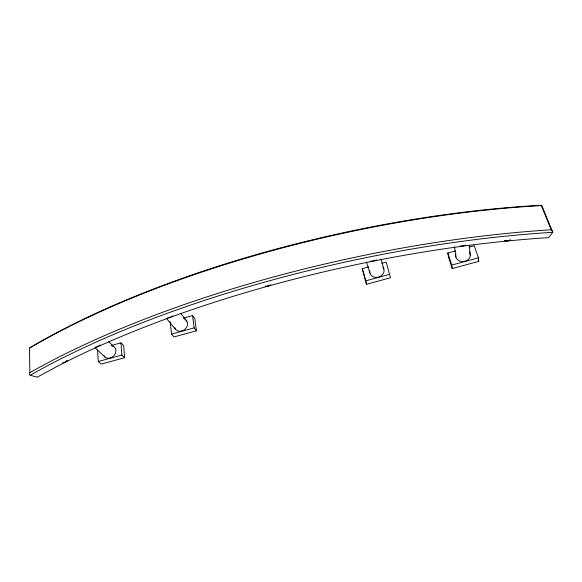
<?xml version="1.0" encoding="UTF-8"?>
<svg xmlns="http://www.w3.org/2000/svg" width="582" height="582" viewBox="0 0 582 582"><rect width="100%" height="100%" fill="white"/><g stroke="black" fill="none" stroke-linecap="round" stroke-linejoin="round"><path stroke-width="0.87" d="M541.646 205.162L541.355 205.577A474.556 161.912 -12.4 0 0 29.5 348.131L29.857 372.662L29.478 374.139L29.929 375.15M541.347 205.592L551.227 229.781L551.896 230.276M67.432 360.484L65.228 362.179L63.002 362.724M100.111 344.9L97.769 346.545L95.361 347.047M465.876 245.08L463.228 245.902L460.275 245.83M510.37 240.126L507.737 240.846L504.769 240.672M183.214 318.165L192.526 315.597L194.81 318.58L196.425 330.809L173.996 336.942L171.545 334.075L170.148 321.773M381.807 263.311L386.172 262.104L390.515 277.745L366.551 284.3L362.259 268.709L368.988 266.847M111.337 345.519L120.94 342.878L123.653 345.592L124.621 357.712L101.159 364.092L98.278 361.495L97.529 349.316M469.114 247.161L474.25 245.75L478.433 257.826L478.739 261.354L452.25 268.564L448.351 256.531L447.827 253.017L455.48 250.915M171.545 334.075L194.126 327.884L196.425 330.809M365.423 280.946L389.569 274.333M98.278 361.495L121.893 355.056L124.621 357.712M452.25 268.564L451.756 265.101L478.433 257.826M95.033 347.789L105.495 357.515M108.689 341.678L113.774 346.625M166.816 318.827L175.211 328.881M180.769 313.436L186.866 321.169M541.66 205.22L552.74 232.313L548.622 237.631A472.409 151.393 -12.3 0 0 56.643 366.667L37.168 377.194L30.199 375.266A479.459 154.128 -12.3 0 1 552.755 232.298M478.142 259.637L478.739 261.354M362.259 268.709L363.394 272.121M447.827 253.017L451.756 265.101M366.413 262.046L369.919 273.009M380.992 259.085L383.887 269.168M363.619 272.987L366.551 284.3M268.04 285.122L268.186 285.908M454.542 246.87L455.91 257.244M192.526 315.597L194.126 327.884M469.223 245.058L470.314 255.687M120.94 342.878L121.893 355.056M111.846 345.912A6.882 5.558 -43.8 0 1 114.065 355.5A6.882 5.558 -43.8 0 1 103.727 355.355M184.763 319.271A6.999 5.827 -38.4 0 1 184.64 329.579A6.999 5.827 -38.4 0 1 174.585 327.317M382.854 267.167A7.246 6.227 -16.3 0 1 378.533 277.127A7.246 6.227 -16.3 0 1 369.803 270.768M469.281 251.868A7.37 6.235 -7.1 0 1 463.963 261.485A7.37 6.235 -7.1 0 1 455.932 253.832M510.589 239.871A8.235 6.235 22.4 0 1 504.456 240.497M67.301 360.447A7.559 4.758 -65.3 0 1 62.951 362.63M29.857 372.662A480.797 155.168 -12.3 0 1 551.227 229.781M29.769 347.781A472.482 161.672 -12.4 0 1 539.907 205.322M552.02 230.748A2.008 1.193 32.4 0 1 552.849 232.058M270.819 284.7A7.37 6.249 -28.6 0 1 265.086 286.169M376.314 259.863A7.581 6.402 -2.8 0 1 370.596 261.027M172.752 315.873A7.311 5.711 -49 0 1 167.812 317.627"/></g></svg>
